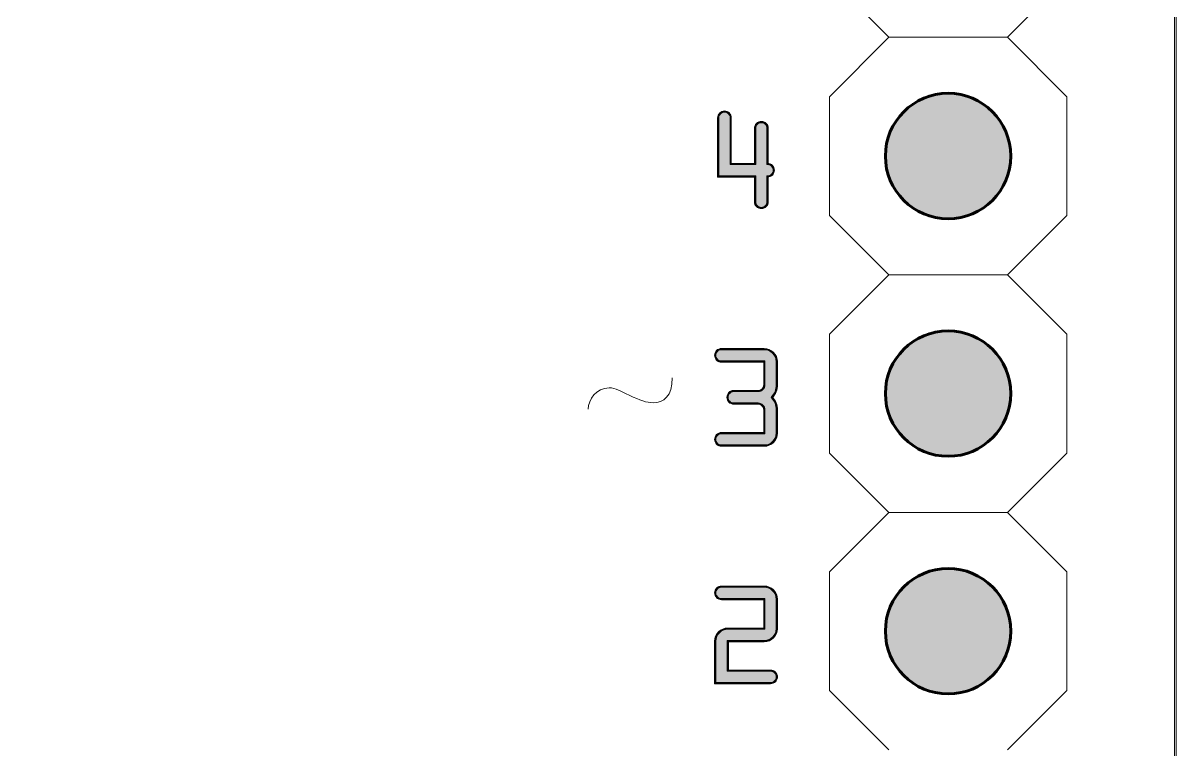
# Model space of a CAD drawing. Header units: inches. Extents: x 3.6 to 56.9, y 3.5 to 76.6.
# Drawn here: x 44.52 to 56.86, y 16.9 to 24.67 of the extents above; entities that cross this region are included whole.
import ezdxf

# ---------------------------------------------------------------- set-up
doc = ezdxf.new("R2010")
doc.units = ezdxf.units.IN
doc.header["$MEASUREMENT"] = 0
for name, color, linetype in [('board', 7, 'Continuous'), ('copper', 7, 'Continuous'), ('mask', 7, 'Continuous'), ('silk', 7, 'Continuous')]:
    doc.layers.add(name, color=color, linetype=linetype)

msp = doc.modelspace()

# ---------------------------------------------------------------- hatches: boundary and pattern name
at = {"layer": 'mask', "true_color": 0xffffff}
h = msp.add_hatch(color=7, dxfattribs=at)
edge = h.paths.add_edge_path()
edge.add_spline(control_points=[(54.414, 22.58), (54.043, 22.58), (53.743, 22.88), (53.743, 23.25), (53.743, 23.62), (54.043, 23.921), (54.414, 23.921), (54.784, 23.921), (55.084, 23.62), (55.084, 23.25), (55.084, 22.88), (54.784, 22.58), (54.414, 22.58)], knot_values=[0, 0, 0, 0, 1, 1, 1, 2, 2, 2, 3, 3, 3, 4, 4, 4, 4], degree=3, periodic=1)
h = msp.add_hatch(color=7, dxfattribs=at)
edge = h.paths.add_edge_path()
edge.add_spline(control_points=[(54.414, 20.04), (54.043, 20.04), (53.743, 20.34), (53.743, 20.711), (53.743, 21.081), (54.043, 21.381), (54.414, 21.381), (54.784, 21.381), (55.084, 21.081), (55.084, 20.711), (55.084, 20.34), (54.784, 20.04), (54.414, 20.04)], knot_values=[0, 0, 0, 0, 1, 1, 1, 2, 2, 2, 3, 3, 3, 4, 4, 4, 4], degree=3, periodic=1)
h = msp.add_hatch(color=7, dxfattribs=at)
edge = h.paths.add_edge_path()
edge.add_spline(control_points=[(54.414, 17.499), (54.043, 17.499), (53.743, 17.799), (53.743, 18.17), (53.743, 18.54), (54.043, 18.84), (54.414, 18.84), (54.784, 18.84), (55.084, 18.54), (55.084, 18.17), (55.084, 17.799), (54.784, 17.499), (54.414, 17.499)], knot_values=[0, 0, 0, 0, 1, 1, 1, 2, 2, 2, 3, 3, 3, 4, 4, 4, 4], degree=3, periodic=1)
at = {"layer": 'silk', "true_color": 0xffffff}
h = msp.add_hatch(color=7, dxfattribs=at)
h.dxf.hatch_style = 2
edge = h.paths.add_edge_path()
edge.add_spline(control_points=[(51.956, 23.038), (51.956, 23.038), (52.35, 23.038), (52.35, 23.038), (52.35, 23.038), (52.357, 23.038), (52.357, 23.038), (52.357, 23.038), (52.357, 23.032), (52.357, 23.032), (52.357, 23.032), (52.357, 22.762), (52.357, 22.762), (52.357, 22.745), (52.362, 22.731), (52.375, 22.719), (52.387, 22.707), (52.401, 22.701), (52.418, 22.701), (52.434, 22.701), (52.447, 22.707), (52.459, 22.719), (52.472, 22.731), (52.477, 22.745), (52.477, 22.762), (52.477, 22.762), (52.477, 23.032), (52.477, 23.032), (52.477, 23.032), (52.477, 23.038), (52.477, 23.038), (52.477, 23.038), (52.484, 23.038), (52.484, 23.038), (52.501, 23.038), (52.514, 23.044), (52.526, 23.056), (52.538, 23.067), (52.543, 23.081), (52.543, 23.098), (52.543, 23.115), (52.538, 23.129), (52.526, 23.141), (52.514, 23.153), (52.501, 23.159), (52.484, 23.159), (52.484, 23.159), (52.477, 23.159), (52.477, 23.159), (52.477, 23.159), (52.477, 23.165), (52.477, 23.165), (52.477, 23.165), (52.477, 23.548), (52.477, 23.548), (52.477, 23.565), (52.472, 23.578), (52.459, 23.59), (52.447, 23.602), (52.434, 23.607), (52.418, 23.607), (52.401, 23.607), (52.387, 23.602), (52.375, 23.59), (52.362, 23.578), (52.357, 23.565), (52.357, 23.548), (52.357, 23.548), (52.357, 23.165), (52.357, 23.165), (52.357, 23.165), (52.357, 23.159), (52.357, 23.159), (52.357, 23.159), (52.35, 23.159), (52.35, 23.159), (52.35, 23.159), (52.09, 23.159), (52.09, 23.159), (52.09, 23.159), (52.083, 23.159), (52.083, 23.159), (52.083, 23.159), (52.083, 23.165), (52.083, 23.165), (52.083, 23.165), (52.083, 23.66), (52.083, 23.66), (52.083, 23.676), (52.078, 23.69), (52.066, 23.702), (52.054, 23.714), (52.041, 23.72), (52.024, 23.72), (52.006, 23.72), (51.993, 23.714), (51.981, 23.702), (51.968, 23.689), (51.963, 23.676), (51.963, 23.66), (51.963, 23.66), (51.963, 23.032), (51.963, 23.032), (51.963, 23.032), (51.956, 23.032), (51.956, 23.032), (51.956, 23.032), (51.956, 23.038), (51.956, 23.038)], knot_values=[0, 0, 0, 0, 1, 1, 1, 2, 2, 2, 3, 3, 3, 4, 4, 4, 5, 5, 5, 6, 6, 6, 7, 7, 7, 8, 8, 8, 9, 9, 9, 10, 10, 10, 11, 11, 11, 12, 12, 12, 13, 13, 13, 14, 14, 14, 15, 15, 15, 16, 16, 16, 17, 17, 17, 18, 18, 18, 19, 19, 19, 20, 20, 20, 21, 21, 21, 22, 22, 22, 23, 23, 23, 24, 24, 24, 25, 25, 25, 26, 26, 26, 27, 27, 27, 28, 28, 28, 29, 29, 29, 30, 30, 30, 31, 31, 31, 32, 32, 32, 33, 33, 33, 34, 34, 34, 35, 35, 35, 36, 36, 36, 36], degree=3, periodic=1)
edge = h.paths.add_edge_path()
edge.add_spline(control_points=[(51.949, 23.032), (51.949, 23.032), (51.949, 23.66), (51.949, 23.66), (51.949, 23.679), (51.957, 23.697), (51.971, 23.711), (51.985, 23.725), (52.004, 23.733), (52.024, 23.733), (52.043, 23.733), (52.062, 23.725), (52.075, 23.711), (52.089, 23.697), (52.096, 23.679), (52.096, 23.66), (52.096, 23.66), (52.096, 23.165), (52.096, 23.165), (52.096, 23.165), (52.09, 23.165), (52.09, 23.165), (52.09, 23.165), (52.09, 23.172), (52.09, 23.172), (52.09, 23.172), (52.35, 23.172), (52.35, 23.172), (52.35, 23.172), (52.35, 23.165), (52.35, 23.165), (52.35, 23.165), (52.344, 23.165), (52.344, 23.165), (52.344, 23.165), (52.344, 23.548), (52.344, 23.548), (52.344, 23.568), (52.351, 23.586), (52.366, 23.599), (52.38, 23.613), (52.398, 23.62), (52.418, 23.62), (52.437, 23.62), (52.455, 23.613), (52.469, 23.599), (52.483, 23.586), (52.491, 23.568), (52.491, 23.548), (52.491, 23.548), (52.491, 23.165), (52.491, 23.165), (52.491, 23.165), (52.484, 23.165), (52.484, 23.165), (52.484, 23.165), (52.484, 23.172), (52.484, 23.172), (52.504, 23.172), (52.522, 23.164), (52.536, 23.15), (52.549, 23.136), (52.557, 23.118), (52.557, 23.098), (52.557, 23.078), (52.549, 23.06), (52.536, 23.046), (52.522, 23.033), (52.504, 23.025), (52.484, 23.025), (52.484, 23.025), (52.484, 23.032), (52.484, 23.032), (52.484, 23.032), (52.491, 23.032), (52.491, 23.032), (52.491, 23.032), (52.491, 22.762), (52.491, 22.762), (52.491, 22.742), (52.483, 22.724), (52.469, 22.71), (52.455, 22.695), (52.437, 22.688), (52.418, 22.688), (52.398, 22.688), (52.38, 22.695), (52.365, 22.71), (52.351, 22.724), (52.344, 22.742), (52.344, 22.762), (52.344, 22.762), (52.344, 23.032), (52.344, 23.032), (52.344, 23.032), (52.35, 23.032), (52.35, 23.032), (52.35, 23.032), (52.35, 23.025), (52.35, 23.025), (52.35, 23.025), (51.956, 23.025), (51.956, 23.025), (51.956, 23.025), (51.949, 23.025), (51.949, 23.025), (51.949, 23.025), (51.949, 23.032), (51.949, 23.032)], knot_values=[0, 0, 0, 0, 1, 1, 1, 2, 2, 2, 3, 3, 3, 4, 4, 4, 5, 5, 5, 6, 6, 6, 7, 7, 7, 8, 8, 8, 9, 9, 9, 10, 10, 10, 11, 11, 11, 12, 12, 12, 13, 13, 13, 14, 14, 14, 15, 15, 15, 16, 16, 16, 17, 17, 17, 18, 18, 18, 19, 19, 19, 20, 20, 20, 21, 21, 21, 22, 22, 22, 23, 23, 23, 24, 24, 24, 25, 25, 25, 26, 26, 26, 27, 27, 27, 28, 28, 28, 29, 29, 29, 30, 30, 30, 31, 31, 31, 32, 32, 32, 33, 33, 33, 34, 34, 34, 35, 35, 35, 36, 36, 36, 36], degree=3, periodic=1)
h = msp.add_hatch(color=7, dxfattribs=at)
h.dxf.hatch_style = 2
edge = h.paths.add_edge_path()
edge.add_spline(control_points=[(51.956, 23.032), (51.956, 23.032), (51.956, 23.66), (51.956, 23.66), (51.956, 23.678), (51.963, 23.693), (51.976, 23.706), (51.989, 23.72), (52.005, 23.726), (52.024, 23.726), (52.042, 23.726), (52.058, 23.72), (52.07, 23.706), (52.083, 23.693), (52.09, 23.678), (52.09, 23.66), (52.09, 23.66), (52.09, 23.165), (52.09, 23.165), (52.09, 23.165), (52.35, 23.165), (52.35, 23.165), (52.35, 23.165), (52.35, 23.548), (52.35, 23.548), (52.35, 23.566), (52.357, 23.582), (52.37, 23.595), (52.383, 23.607), (52.399, 23.614), (52.418, 23.614), (52.435, 23.614), (52.451, 23.607), (52.464, 23.595), (52.477, 23.582), (52.484, 23.566), (52.484, 23.548), (52.484, 23.548), (52.484, 23.165), (52.484, 23.165), (52.502, 23.165), (52.518, 23.159), (52.531, 23.146), (52.544, 23.132), (52.55, 23.116), (52.55, 23.098), (52.55, 23.079), (52.544, 23.064), (52.531, 23.051), (52.518, 23.038), (52.502, 23.032), (52.484, 23.032), (52.484, 23.032), (52.484, 22.762), (52.484, 22.762), (52.484, 22.743), (52.477, 22.727), (52.464, 22.714), (52.451, 22.701), (52.435, 22.694), (52.418, 22.694), (52.399, 22.694), (52.383, 22.701), (52.37, 22.714), (52.357, 22.727), (52.35, 22.743), (52.35, 22.762), (52.35, 22.762), (52.35, 23.032), (52.35, 23.032), (52.35, 23.032), (51.956, 23.032), (51.956, 23.032)], knot_values=[0, 0, 0, 0, 1, 1, 1, 2, 2, 2, 3, 3, 3, 4, 4, 4, 5, 5, 5, 6, 6, 6, 7, 7, 7, 8, 8, 8, 9, 9, 9, 10, 10, 10, 11, 11, 11, 12, 12, 12, 13, 13, 13, 14, 14, 14, 15, 15, 15, 16, 16, 16, 17, 17, 17, 18, 18, 18, 19, 19, 19, 20, 20, 20, 21, 21, 21, 22, 22, 22, 23, 23, 23, 24, 24, 24, 24], degree=3, periodic=1)
h = msp.add_hatch(color=7, dxfattribs=at)
h.dxf.hatch_style = 2
edge = h.paths.add_edge_path()
edge.add_spline(control_points=[(51.931, 20.221), (51.931, 20.204), (51.936, 20.191), (51.948, 20.178), (51.96, 20.166), (51.973, 20.161), (51.99, 20.161), (51.99, 20.161), (52.449, 20.161), (52.449, 20.161), (52.483, 20.161), (52.512, 20.173), (52.538, 20.198), (52.564, 20.224), (52.576, 20.253), (52.576, 20.288), (52.576, 20.288), (52.576, 20.536), (52.576, 20.536), (52.576, 20.586), (52.56, 20.628), (52.525, 20.665), (52.525, 20.665), (52.521, 20.67), (52.521, 20.67), (52.521, 20.67), (52.525, 20.674), (52.525, 20.674), (52.56, 20.711), (52.576, 20.754), (52.576, 20.804), (52.576, 20.804), (52.576, 21.052), (52.576, 21.052), (52.576, 21.087), (52.564, 21.116), (52.538, 21.141), (52.512, 21.167), (52.483, 21.179), (52.449, 21.179), (52.449, 21.179), (51.99, 21.179), (51.99, 21.179), (51.973, 21.179), (51.96, 21.174), (51.948, 21.161), (51.936, 21.149), (51.931, 21.136), (51.931, 21.12), (51.931, 21.102), (51.936, 21.089), (51.948, 21.077), (51.96, 21.064), (51.973, 21.059), (51.99, 21.059), (51.99, 21.059), (52.449, 21.059), (52.449, 21.059), (52.449, 21.059), (52.456, 21.059), (52.456, 21.059), (52.456, 21.059), (52.456, 21.052), (52.456, 21.052), (52.456, 21.052), (52.456, 20.804), (52.456, 20.804), (52.456, 20.785), (52.448, 20.767), (52.434, 20.753), (52.42, 20.738), (52.402, 20.731), (52.382, 20.731), (52.382, 20.731), (52.121, 20.731), (52.121, 20.731), (52.104, 20.731), (52.091, 20.725), (52.079, 20.713), (52.067, 20.701), (52.062, 20.687), (52.062, 20.67), (52.062, 20.653), (52.067, 20.639), (52.079, 20.628), (52.091, 20.616), (52.104, 20.61), (52.121, 20.61), (52.121, 20.61), (52.382, 20.61), (52.382, 20.61), (52.401, 20.61), (52.419, 20.602), (52.434, 20.588), (52.448, 20.573), (52.456, 20.555), (52.456, 20.536), (52.456, 20.536), (52.456, 20.288), (52.456, 20.288), (52.456, 20.288), (52.456, 20.281), (52.456, 20.281), (52.456, 20.281), (52.449, 20.281), (52.449, 20.281), (52.449, 20.281), (51.99, 20.281), (51.99, 20.281), (51.973, 20.281), (51.96, 20.275), (51.948, 20.263), (51.936, 20.251), (51.931, 20.238), (51.931, 20.221)], knot_values=[0, 0, 0, 0, 1, 1, 1, 2, 2, 2, 3, 3, 3, 4, 4, 4, 5, 5, 5, 6, 6, 6, 7, 7, 7, 8, 8, 8, 9, 9, 9, 10, 10, 10, 11, 11, 11, 12, 12, 12, 13, 13, 13, 14, 14, 14, 15, 15, 15, 16, 16, 16, 17, 17, 17, 18, 18, 18, 19, 19, 19, 20, 20, 20, 21, 21, 21, 22, 22, 22, 23, 23, 23, 24, 24, 24, 25, 25, 25, 26, 26, 26, 27, 27, 27, 28, 28, 28, 29, 29, 29, 30, 30, 30, 31, 31, 31, 32, 32, 32, 33, 33, 33, 34, 34, 34, 35, 35, 35, 36, 36, 36, 37, 37, 37, 38, 38, 38, 38], degree=3, periodic=1)
edge = h.paths.add_edge_path()
edge.add_spline(control_points=[(51.918, 20.221), (51.918, 20.24), (51.925, 20.258), (51.939, 20.272), (51.952, 20.287), (51.971, 20.294), (51.99, 20.294), (51.99, 20.294), (52.449, 20.294), (52.449, 20.294), (52.449, 20.294), (52.449, 20.288), (52.449, 20.288), (52.449, 20.288), (52.443, 20.288), (52.443, 20.288), (52.443, 20.288), (52.443, 20.536), (52.443, 20.536), (52.443, 20.553), (52.437, 20.566), (52.424, 20.579), (52.412, 20.591), (52.398, 20.597), (52.382, 20.597), (52.382, 20.597), (52.121, 20.597), (52.121, 20.597), (52.102, 20.597), (52.084, 20.605), (52.07, 20.618), (52.056, 20.632), (52.049, 20.65), (52.049, 20.67), (52.049, 20.69), (52.056, 20.708), (52.07, 20.722), (52.083, 20.736), (52.102, 20.744), (52.121, 20.744), (52.121, 20.744), (52.382, 20.744), (52.382, 20.744), (52.399, 20.744), (52.413, 20.75), (52.425, 20.762), (52.437, 20.774), (52.443, 20.787), (52.443, 20.804), (52.443, 20.804), (52.443, 21.052), (52.443, 21.052), (52.443, 21.052), (52.449, 21.052), (52.449, 21.052), (52.449, 21.052), (52.449, 21.046), (52.449, 21.046), (52.449, 21.046), (51.99, 21.046), (51.99, 21.046), (51.971, 21.046), (51.952, 21.053), (51.939, 21.067), (51.925, 21.082), (51.918, 21.1), (51.918, 21.12), (51.918, 21.139), (51.925, 21.156), (51.939, 21.171), (51.952, 21.185), (51.971, 21.192), (51.99, 21.192), (51.99, 21.192), (52.449, 21.192), (52.449, 21.192), (52.486, 21.192), (52.52, 21.178), (52.547, 21.151), (52.575, 21.124), (52.59, 21.09), (52.59, 21.052), (52.59, 21.052), (52.59, 20.804), (52.59, 20.804), (52.59, 20.751), (52.571, 20.704), (52.535, 20.665), (52.535, 20.665), (52.53, 20.67), (52.53, 20.67), (52.53, 20.67), (52.535, 20.674), (52.535, 20.674), (52.571, 20.636), (52.59, 20.589), (52.59, 20.536), (52.59, 20.536), (52.59, 20.288), (52.59, 20.288), (52.59, 20.25), (52.575, 20.216), (52.547, 20.189), (52.52, 20.162), (52.486, 20.147), (52.449, 20.147), (52.449, 20.147), (51.99, 20.147), (51.99, 20.147), (51.971, 20.147), (51.952, 20.155), (51.939, 20.169), (51.925, 20.183), (51.918, 20.202), (51.918, 20.221)], knot_values=[0, 0, 0, 0, 1, 1, 1, 2, 2, 2, 3, 3, 3, 4, 4, 4, 5, 5, 5, 6, 6, 6, 7, 7, 7, 8, 8, 8, 9, 9, 9, 10, 10, 10, 11, 11, 11, 12, 12, 12, 13, 13, 13, 14, 14, 14, 15, 15, 15, 16, 16, 16, 17, 17, 17, 18, 18, 18, 19, 19, 19, 20, 20, 20, 21, 21, 21, 22, 22, 22, 23, 23, 23, 24, 24, 24, 25, 25, 25, 26, 26, 26, 27, 27, 27, 28, 28, 28, 29, 29, 29, 30, 30, 30, 31, 31, 31, 32, 32, 32, 33, 33, 33, 34, 34, 34, 35, 35, 35, 36, 36, 36, 37, 37, 37, 38, 38, 38, 38], degree=3, periodic=1)
h = msp.add_hatch(color=7, dxfattribs=at)
h.dxf.hatch_style = 2
edge = h.paths.add_edge_path()
edge.add_spline(control_points=[(51.924, 20.221), (51.924, 20.239), (51.931, 20.255), (51.943, 20.268), (51.956, 20.281), (51.972, 20.288), (51.99, 20.288), (51.99, 20.288), (52.449, 20.288), (52.449, 20.288), (52.449, 20.288), (52.449, 20.536), (52.449, 20.536), (52.449, 20.554), (52.443, 20.57), (52.429, 20.583), (52.415, 20.597), (52.4, 20.604), (52.382, 20.604), (52.382, 20.604), (52.121, 20.604), (52.121, 20.604), (52.103, 20.604), (52.087, 20.61), (52.074, 20.623), (52.062, 20.636), (52.055, 20.651), (52.055, 20.67), (52.055, 20.688), (52.062, 20.704), (52.074, 20.718), (52.087, 20.731), (52.103, 20.737), (52.121, 20.737), (52.121, 20.737), (52.382, 20.737), (52.382, 20.737), (52.401, 20.737), (52.416, 20.744), (52.43, 20.757), (52.443, 20.77), (52.449, 20.786), (52.449, 20.804), (52.449, 20.804), (52.449, 21.052), (52.449, 21.052), (52.449, 21.052), (51.99, 21.052), (51.99, 21.052), (51.972, 21.052), (51.956, 21.059), (51.943, 21.072), (51.931, 21.085), (51.924, 21.101), (51.924, 21.12), (51.924, 21.137), (51.931, 21.153), (51.943, 21.166), (51.956, 21.179), (51.972, 21.186), (51.99, 21.186), (51.99, 21.186), (52.449, 21.186), (52.449, 21.186), (52.485, 21.186), (52.516, 21.173), (52.543, 21.146), (52.57, 21.12), (52.583, 21.088), (52.583, 21.052), (52.583, 21.052), (52.583, 20.804), (52.583, 20.804), (52.583, 20.752), (52.565, 20.708), (52.53, 20.67), (52.565, 20.632), (52.583, 20.587), (52.583, 20.536), (52.583, 20.536), (52.583, 20.288), (52.583, 20.288), (52.583, 20.251), (52.57, 20.22), (52.543, 20.194), (52.516, 20.167), (52.485, 20.154), (52.449, 20.154), (52.449, 20.154), (51.99, 20.154), (51.99, 20.154), (51.972, 20.154), (51.956, 20.161), (51.943, 20.174), (51.931, 20.187), (51.924, 20.203), (51.924, 20.221)], knot_values=[0, 0, 0, 0, 1, 1, 1, 2, 2, 2, 3, 3, 3, 4, 4, 4, 5, 5, 5, 6, 6, 6, 7, 7, 7, 8, 8, 8, 9, 9, 9, 10, 10, 10, 11, 11, 11, 12, 12, 12, 13, 13, 13, 14, 14, 14, 15, 15, 15, 16, 16, 16, 17, 17, 17, 18, 18, 18, 19, 19, 19, 20, 20, 20, 21, 21, 21, 22, 22, 22, 23, 23, 23, 24, 24, 24, 25, 25, 25, 26, 26, 26, 27, 27, 27, 28, 28, 28, 29, 29, 29, 30, 30, 30, 31, 31, 31, 32, 32, 32, 32], degree=3, periodic=1)
h = msp.add_hatch(color=7, dxfattribs=at)
h.dxf.hatch_style = 2
edge = h.paths.add_edge_path()
edge.add_spline(control_points=[(51.924, 17.621), (51.924, 17.621), (52.516, 17.621), (52.516, 17.621), (52.533, 17.621), (52.546, 17.626), (52.559, 17.639), (52.571, 17.651), (52.576, 17.664), (52.576, 17.682), (52.576, 17.698), (52.571, 17.711), (52.559, 17.723), (52.546, 17.736), (52.533, 17.741), (52.516, 17.741), (52.516, 17.741), (52.058, 17.741), (52.058, 17.741), (52.058, 17.741), (52.051, 17.741), (52.051, 17.741), (52.051, 17.741), (52.051, 17.748), (52.051, 17.748), (52.051, 17.748), (52.051, 18.064), (52.051, 18.064), (52.051, 18.064), (52.051, 18.071), (52.051, 18.071), (52.051, 18.071), (52.058, 18.071), (52.058, 18.071), (52.058, 18.071), (52.449, 18.071), (52.449, 18.071), (52.484, 18.071), (52.513, 18.083), (52.539, 18.108), (52.564, 18.134), (52.576, 18.162), (52.576, 18.196), (52.576, 18.196), (52.576, 18.512), (52.576, 18.512), (52.576, 18.547), (52.564, 18.576), (52.538, 18.602), (52.512, 18.627), (52.483, 18.639), (52.449, 18.639), (52.449, 18.639), (51.99, 18.639), (51.99, 18.639), (51.973, 18.639), (51.96, 18.634), (51.948, 18.622), (51.936, 18.609), (51.931, 18.596), (51.931, 18.58), (51.931, 18.563), (51.936, 18.549), (51.948, 18.537), (51.96, 18.525), (51.973, 18.519), (51.99, 18.519), (51.99, 18.519), (52.449, 18.519), (52.449, 18.519), (52.449, 18.519), (52.456, 18.519), (52.456, 18.519), (52.456, 18.519), (52.456, 18.512), (52.456, 18.512), (52.456, 18.512), (52.456, 18.196), (52.456, 18.196), (52.456, 18.196), (52.456, 18.19), (52.456, 18.19), (52.456, 18.19), (52.449, 18.19), (52.449, 18.19), (52.449, 18.19), (52.058, 18.19), (52.058, 18.19), (52.023, 18.19), (51.994, 18.178), (51.969, 18.153), (51.943, 18.127), (51.931, 18.099), (51.931, 18.064), (51.931, 18.064), (51.931, 17.614), (51.931, 17.614), (51.931, 17.614), (51.924, 17.614), (51.924, 17.614), (51.924, 17.614), (51.924, 17.621), (51.924, 17.621)], knot_values=[0, 0, 0, 0, 1, 1, 1, 2, 2, 2, 3, 3, 3, 4, 4, 4, 5, 5, 5, 6, 6, 6, 7, 7, 7, 8, 8, 8, 9, 9, 9, 10, 10, 10, 11, 11, 11, 12, 12, 12, 13, 13, 13, 14, 14, 14, 15, 15, 15, 16, 16, 16, 17, 17, 17, 18, 18, 18, 19, 19, 19, 20, 20, 20, 21, 21, 21, 22, 22, 22, 23, 23, 23, 24, 24, 24, 25, 25, 25, 26, 26, 26, 27, 27, 27, 28, 28, 28, 29, 29, 29, 30, 30, 30, 31, 31, 31, 32, 32, 32, 33, 33, 33, 34, 34, 34, 34], degree=3, periodic=1)
edge = h.paths.add_edge_path()
edge.add_spline(control_points=[(51.918, 17.614), (51.918, 17.614), (51.918, 18.064), (51.918, 18.064), (51.918, 18.101), (51.932, 18.135), (51.959, 18.162), (51.987, 18.189), (52.02, 18.203), (52.058, 18.203), (52.058, 18.203), (52.449, 18.203), (52.449, 18.203), (52.449, 18.203), (52.449, 18.196), (52.449, 18.196), (52.449, 18.196), (52.443, 18.196), (52.443, 18.196), (52.443, 18.196), (52.443, 18.512), (52.443, 18.512), (52.443, 18.512), (52.449, 18.512), (52.449, 18.512), (52.449, 18.512), (52.449, 18.506), (52.449, 18.506), (52.449, 18.506), (51.99, 18.506), (51.99, 18.506), (51.971, 18.506), (51.952, 18.513), (51.939, 18.528), (51.925, 18.542), (51.918, 18.56), (51.918, 18.58), (51.918, 18.599), (51.925, 18.617), (51.939, 18.631), (51.952, 18.645), (51.971, 18.653), (51.99, 18.653), (51.99, 18.653), (52.449, 18.653), (52.449, 18.653), (52.486, 18.653), (52.52, 18.638), (52.547, 18.611), (52.575, 18.584), (52.59, 18.55), (52.59, 18.512), (52.59, 18.512), (52.59, 18.196), (52.59, 18.196), (52.59, 18.16), (52.575, 18.126), (52.548, 18.099), (52.521, 18.072), (52.487, 18.057), (52.449, 18.057), (52.449, 18.057), (52.058, 18.057), (52.058, 18.057), (52.058, 18.057), (52.058, 18.064), (52.058, 18.064), (52.058, 18.064), (52.065, 18.064), (52.065, 18.064), (52.065, 18.064), (52.065, 17.748), (52.065, 17.748), (52.065, 17.748), (52.058, 17.748), (52.058, 17.748), (52.058, 17.748), (52.058, 17.754), (52.058, 17.754), (52.058, 17.754), (52.516, 17.754), (52.516, 17.754), (52.535, 17.754), (52.554, 17.747), (52.568, 17.733), (52.582, 17.718), (52.59, 17.701), (52.59, 17.682), (52.59, 17.662), (52.582, 17.643), (52.568, 17.629), (52.554, 17.615), (52.535, 17.608), (52.516, 17.608), (52.516, 17.608), (51.924, 17.608), (51.924, 17.608), (51.924, 17.608), (51.918, 17.608), (51.918, 17.608), (51.918, 17.608), (51.918, 17.614), (51.918, 17.614)], knot_values=[0, 0, 0, 0, 1, 1, 1, 2, 2, 2, 3, 3, 3, 4, 4, 4, 5, 5, 5, 6, 6, 6, 7, 7, 7, 8, 8, 8, 9, 9, 9, 10, 10, 10, 11, 11, 11, 12, 12, 12, 13, 13, 13, 14, 14, 14, 15, 15, 15, 16, 16, 16, 17, 17, 17, 18, 18, 18, 19, 19, 19, 20, 20, 20, 21, 21, 21, 22, 22, 22, 23, 23, 23, 24, 24, 24, 25, 25, 25, 26, 26, 26, 27, 27, 27, 28, 28, 28, 29, 29, 29, 30, 30, 30, 31, 31, 31, 32, 32, 32, 33, 33, 33, 34, 34, 34, 34], degree=3, periodic=1)
h = msp.add_hatch(color=7, dxfattribs=at)
h.dxf.hatch_style = 2
edge = h.paths.add_edge_path()
edge.add_spline(control_points=[(51.924, 17.614), (51.924, 17.614), (51.924, 18.064), (51.924, 18.064), (51.924, 18.1), (51.938, 18.131), (51.964, 18.157), (51.99, 18.183), (52.022, 18.196), (52.058, 18.196), (52.058, 18.196), (52.449, 18.196), (52.449, 18.196), (52.449, 18.196), (52.449, 18.512), (52.449, 18.512), (52.449, 18.512), (51.99, 18.512), (51.99, 18.512), (51.972, 18.512), (51.956, 18.519), (51.943, 18.532), (51.931, 18.546), (51.924, 18.561), (51.924, 18.58), (51.924, 18.598), (51.931, 18.613), (51.943, 18.626), (51.956, 18.639), (51.972, 18.646), (51.99, 18.646), (51.99, 18.646), (52.449, 18.646), (52.449, 18.646), (52.485, 18.646), (52.516, 18.633), (52.543, 18.606), (52.57, 18.58), (52.583, 18.549), (52.583, 18.512), (52.583, 18.512), (52.583, 18.196), (52.583, 18.196), (52.583, 18.161), (52.57, 18.13), (52.543, 18.104), (52.517, 18.077), (52.486, 18.064), (52.449, 18.064), (52.449, 18.064), (52.058, 18.064), (52.058, 18.064), (52.058, 18.064), (52.058, 17.748), (52.058, 17.748), (52.058, 17.748), (52.516, 17.748), (52.516, 17.748), (52.534, 17.748), (52.55, 17.741), (52.563, 17.728), (52.576, 17.715), (52.583, 17.699), (52.583, 17.682), (52.583, 17.663), (52.576, 17.647), (52.563, 17.634), (52.55, 17.621), (52.534, 17.614), (52.516, 17.614), (52.516, 17.614), (51.924, 17.614), (51.924, 17.614)], knot_values=[0, 0, 0, 0, 1, 1, 1, 2, 2, 2, 3, 3, 3, 4, 4, 4, 5, 5, 5, 6, 6, 6, 7, 7, 7, 8, 8, 8, 9, 9, 9, 10, 10, 10, 11, 11, 11, 12, 12, 12, 13, 13, 13, 14, 14, 14, 15, 15, 15, 16, 16, 16, 17, 17, 17, 18, 18, 18, 19, 19, 19, 20, 20, 20, 21, 21, 21, 22, 22, 22, 23, 23, 23, 24, 24, 24, 24], degree=3, periodic=1)

# ---------------------------------------------------------------- linework, layer by layer
at = {"layer": 'board', "color": 7, "lineweight": 20, "true_color": 0xffffff}
msp.add_lwpolyline([(3.636, 60.569), (56.833, 60.569), (56.833, 3.772), (3.636, 3.772), (3.636, 60.569)], dxfattribs=at)
msp.add_open_spline([(56.852, 12.165), (56.852, 12.165), (55.334, 10.643), (55.334, 10.643), (55.334, 10.643), (43.947, 10.643), (43.947, 10.643), (43.947, 10.643), (41.417, 8.109), (41.417, 8.109), (41.417, 8.109), (8.776, 8.109), (8.776, 8.109), (8.776, 8.109), (6.246, 10.643), (6.246, 10.643), (6.246, 10.643), (4.711, 10.643), (4.711, 10.643), (4.219, 10.587), (3.773, 10.94), (3.715, 11.431), (3.707, 11.498), (3.707, 11.571), (3.715, 11.64), (3.715, 11.64), (3.715, 75.509), (3.715, 75.509), (3.657, 76.002), (4.01, 76.448), (4.501, 76.506), (4.571, 76.514), (4.641, 76.514), (4.711, 76.506), (4.711, 76.506), (55.856, 76.506), (55.856, 76.506), (56.349, 76.564), (56.795, 76.21), (56.852, 75.718), (56.86, 75.648), (56.86, 75.578), (56.852, 75.509), (56.852, 75.509), (56.852, 12.165), (56.852, 12.165)], degree=3, knots=[0, 0, 0, 0, 1, 1, 1, 2, 2, 2, 3, 3, 3, 4, 4, 4, 5, 5, 5, 6, 6, 6, 7, 7, 7, 8, 8, 8, 9, 9, 9, 10, 10, 10, 11, 11, 11, 12, 12, 12, 13, 13, 13, 14, 14, 14, 15, 15, 15, 15], dxfattribs=at)
at = {"layer": 'copper', "color": 7, "lineweight": 30, "true_color": 0xffffff}
for points in [[(54.414, 22.58), (54.043, 22.58), (53.743, 22.88), (53.743, 23.25), (53.743, 23.62), (54.043, 23.921), (54.414, 23.921), (54.784, 23.921), (55.084, 23.62), (55.084, 23.25), (55.084, 22.88), (54.784, 22.58), (54.414, 22.58)], [(54.414, 20.04), (54.043, 20.04), (53.743, 20.34), (53.743, 20.711), (53.743, 21.081), (54.043, 21.381), (54.414, 21.381), (54.784, 21.381), (55.084, 21.081), (55.084, 20.711), (55.084, 20.34), (54.784, 20.04), (54.414, 20.04)], [(54.414, 17.499), (54.043, 17.499), (53.743, 17.799), (53.743, 18.17), (53.743, 18.54), (54.043, 18.84), (54.414, 18.84), (54.784, 18.84), (55.084, 18.54), (55.084, 18.17), (55.084, 17.799), (54.784, 17.499), (54.414, 17.499)]]:
    msp.add_open_spline(points, degree=3, knots=[0, 0, 0, 0, 1, 1, 1, 2, 2, 2, 3, 3, 3, 4, 4, 4, 4], dxfattribs=at)
at = {"layer": 'mask', "lineweight": 0}
for points in [[(54.414, 22.58), (54.043, 22.58), (53.743, 22.88), (53.743, 23.25), (53.743, 23.62), (54.043, 23.921), (54.414, 23.921), (54.784, 23.921), (55.084, 23.62), (55.084, 23.25), (55.084, 22.88), (54.784, 22.58), (54.414, 22.58)], [(54.414, 20.04), (54.043, 20.04), (53.743, 20.34), (53.743, 20.711), (53.743, 21.081), (54.043, 21.381), (54.414, 21.381), (54.784, 21.381), (55.084, 21.081), (55.084, 20.711), (55.084, 20.34), (54.784, 20.04), (54.414, 20.04)], [(54.414, 17.499), (54.043, 17.499), (53.743, 17.799), (53.743, 18.17), (53.743, 18.54), (54.043, 18.84), (54.414, 18.84), (54.784, 18.84), (55.084, 18.54), (55.084, 18.17), (55.084, 17.799), (54.784, 17.499), (54.414, 17.499)]]:
    msp.add_open_spline(points, degree=3, knots=[0, 0, 0, 0, 1, 1, 1, 2, 2, 2, 3, 3, 3, 4, 4, 4, 4], dxfattribs=at)
at = {"layer": 'mask', "color": 7, "lineweight": 60, "true_color": 0xffffff}
for points in [[(54.414, 22.58), (54.043, 22.58), (53.743, 22.88), (53.743, 23.25), (53.743, 23.62), (54.043, 23.921), (54.414, 23.921), (54.784, 23.921), (55.084, 23.62), (55.084, 23.25), (55.084, 22.88), (54.784, 22.58), (54.414, 22.58)], [(54.414, 20.04), (54.043, 20.04), (53.743, 20.34), (53.743, 20.711), (53.743, 21.081), (54.043, 21.381), (54.414, 21.381), (54.784, 21.381), (55.084, 21.081), (55.084, 20.711), (55.084, 20.34), (54.784, 20.04), (54.414, 20.04)], [(54.414, 17.499), (54.043, 17.499), (53.743, 17.799), (53.743, 18.17), (53.743, 18.54), (54.043, 18.84), (54.414, 18.84), (54.784, 18.84), (55.084, 18.54), (55.084, 18.17), (55.084, 17.799), (54.784, 17.499), (54.414, 17.499)]]:
    msp.add_open_spline(points, degree=3, knots=[0, 0, 0, 0, 1, 1, 1, 2, 2, 2, 3, 3, 3, 4, 4, 4, 4], dxfattribs=at)
at = {"layer": 'silk', "color": 7, "lineweight": 20, "true_color": 0xffffff}
msp.add_lwpolyline([(3.636, 60.569), (56.833, 60.569), (56.833, 3.772), (3.636, 3.772), (3.636, 60.569)], dxfattribs=at)
at = {"layer": 'silk', "color": 7, "lineweight": 15, "true_color": 0xffffff}
for points in [[(53.779, 24.52), (53.144, 25.155)], [(55.684, 25.155), (55.049, 24.52)], [(53.144, 23.885), (53.779, 24.52)], [(53.779, 24.52), (55.049, 24.52)], [(55.049, 24.52), (55.684, 23.885)], [(53.144, 22.615), (53.144, 23.885)], [(55.684, 23.885), (55.684, 22.615)], [(53.779, 21.98), (53.144, 22.615)], [(55.684, 22.615), (55.049, 21.98)], [(53.144, 21.345), (53.779, 21.98)], [(53.779, 21.98), (55.049, 21.98)], [(55.049, 21.98), (55.684, 21.345)], [(53.144, 20.075), (53.144, 21.345)], [(55.684, 21.345), (55.684, 20.075)], [(53.144, 20.075), (53.779, 19.44)], [(55.049, 19.44), (55.684, 20.075)], [(53.144, 18.805), (53.779, 19.44)], [(53.779, 19.44), (55.049, 19.44)], [(55.049, 19.44), (55.684, 18.805)], [(53.144, 17.535), (53.144, 18.805)], [(55.684, 18.805), (55.684, 17.535)], [(53.779, 16.9), (53.144, 17.535)], [(55.684, 17.535), (55.049, 16.9)]]:
    msp.add_lwpolyline(points, dxfattribs=at)
at = {"layer": 'silk', "lineweight": 0}
for points, knots in [([(54.414, 22.58), (54.043, 22.58), (53.743, 22.88), (53.743, 23.25), (53.743, 23.62), (54.043, 23.921), (54.414, 23.921), (54.784, 23.921), (55.084, 23.62), (55.084, 23.25), (55.084, 22.88), (54.784, 22.58), (54.414, 22.58)], [0, 0, 0, 0, 1, 1, 1, 2, 2, 2, 3, 3, 3, 4, 4, 4, 4]), ([(51.949, 23.032), (51.949, 23.032), (51.949, 23.66), (51.949, 23.66), (51.949, 23.679), (51.957, 23.697), (51.971, 23.711), (51.985, 23.725), (52.004, 23.733), (52.024, 23.733), (52.043, 23.733), (52.062, 23.725), (52.075, 23.711), (52.089, 23.697), (52.096, 23.679), (52.096, 23.66), (52.096, 23.66), (52.096, 23.165), (52.096, 23.165), (52.096, 23.165), (52.09, 23.165), (52.09, 23.165), (52.09, 23.165), (52.09, 23.172), (52.09, 23.172), (52.09, 23.172), (52.35, 23.172), (52.35, 23.172), (52.35, 23.172), (52.35, 23.165), (52.35, 23.165), (52.35, 23.165), (52.344, 23.165), (52.344, 23.165), (52.344, 23.165), (52.344, 23.548), (52.344, 23.548), (52.344, 23.568), (52.351, 23.586), (52.366, 23.599), (52.38, 23.613), (52.398, 23.62), (52.418, 23.62), (52.437, 23.62), (52.455, 23.613), (52.469, 23.599), (52.483, 23.586), (52.491, 23.568), (52.491, 23.548), (52.491, 23.548), (52.491, 23.165), (52.491, 23.165), (52.491, 23.165), (52.484, 23.165), (52.484, 23.165), (52.484, 23.165), (52.484, 23.172), (52.484, 23.172), (52.504, 23.172), (52.522, 23.164), (52.536, 23.15), (52.549, 23.136), (52.557, 23.118), (52.557, 23.098), (52.557, 23.078), (52.549, 23.06), (52.536, 23.046), (52.522, 23.033), (52.504, 23.025), (52.484, 23.025), (52.484, 23.025), (52.484, 23.032), (52.484, 23.032), (52.484, 23.032), (52.491, 23.032), (52.491, 23.032), (52.491, 23.032), (52.491, 22.762), (52.491, 22.762), (52.491, 22.742), (52.483, 22.724), (52.469, 22.71), (52.455, 22.695), (52.437, 22.688), (52.418, 22.688), (52.398, 22.688), (52.38, 22.695), (52.365, 22.71), (52.351, 22.724), (52.344, 22.742), (52.344, 22.762), (52.344, 22.762), (52.344, 23.032), (52.344, 23.032), (52.344, 23.032), (52.35, 23.032), (52.35, 23.032), (52.35, 23.032), (52.35, 23.025), (52.35, 23.025), (52.35, 23.025), (51.956, 23.025), (51.956, 23.025), (51.956, 23.025), (51.949, 23.025), (51.949, 23.025), (51.949, 23.025), (51.949, 23.032), (51.949, 23.032)], [0, 0, 0, 0, 1, 1, 1, 2, 2, 2, 3, 3, 3, 4, 4, 4, 5, 5, 5, 6, 6, 6, 7, 7, 7, 8, 8, 8, 9, 9, 9, 10, 10, 10, 11, 11, 11, 12, 12, 12, 13, 13, 13, 14, 14, 14, 15, 15, 15, 16, 16, 16, 17, 17, 17, 18, 18, 18, 19, 19, 19, 20, 20, 20, 21, 21, 21, 22, 22, 22, 23, 23, 23, 24, 24, 24, 25, 25, 25, 26, 26, 26, 27, 27, 27, 28, 28, 28, 29, 29, 29, 30, 30, 30, 31, 31, 31, 32, 32, 32, 33, 33, 33, 34, 34, 34, 35, 35, 35, 36, 36, 36, 36]), ([(51.956, 23.032), (51.956, 23.032), (51.956, 23.66), (51.956, 23.66), (51.956, 23.678), (51.963, 23.693), (51.976, 23.706), (51.989, 23.72), (52.005, 23.726), (52.024, 23.726), (52.042, 23.726), (52.058, 23.72), (52.07, 23.706), (52.083, 23.693), (52.09, 23.678), (52.09, 23.66), (52.09, 23.66), (52.09, 23.165), (52.09, 23.165), (52.09, 23.165), (52.35, 23.165), (52.35, 23.165), (52.35, 23.165), (52.35, 23.548), (52.35, 23.548), (52.35, 23.566), (52.357, 23.582), (52.37, 23.595), (52.383, 23.607), (52.399, 23.614), (52.418, 23.614), (52.435, 23.614), (52.451, 23.607), (52.464, 23.595), (52.477, 23.582), (52.484, 23.566), (52.484, 23.548), (52.484, 23.548), (52.484, 23.165), (52.484, 23.165), (52.502, 23.165), (52.518, 23.159), (52.531, 23.146), (52.544, 23.132), (52.55, 23.116), (52.55, 23.098), (52.55, 23.079), (52.544, 23.064), (52.531, 23.051), (52.518, 23.038), (52.502, 23.032), (52.484, 23.032), (52.484, 23.032), (52.484, 22.762), (52.484, 22.762), (52.484, 22.743), (52.477, 22.727), (52.464, 22.714), (52.451, 22.701), (52.435, 22.694), (52.418, 22.694), (52.399, 22.694), (52.383, 22.701), (52.37, 22.714), (52.357, 22.727), (52.35, 22.743), (52.35, 22.762), (52.35, 22.762), (52.35, 23.032), (52.35, 23.032), (52.35, 23.032), (51.956, 23.032), (51.956, 23.032)], [0, 0, 0, 0, 1, 1, 1, 2, 2, 2, 3, 3, 3, 4, 4, 4, 5, 5, 5, 6, 6, 6, 7, 7, 7, 8, 8, 8, 9, 9, 9, 10, 10, 10, 11, 11, 11, 12, 12, 12, 13, 13, 13, 14, 14, 14, 15, 15, 15, 16, 16, 16, 17, 17, 17, 18, 18, 18, 19, 19, 19, 20, 20, 20, 21, 21, 21, 22, 22, 22, 23, 23, 23, 24, 24, 24, 24]), ([(51.956, 23.038), (51.956, 23.038), (52.35, 23.038), (52.35, 23.038), (52.35, 23.038), (52.357, 23.038), (52.357, 23.038), (52.357, 23.038), (52.357, 23.032), (52.357, 23.032), (52.357, 23.032), (52.357, 22.762), (52.357, 22.762), (52.357, 22.745), (52.362, 22.731), (52.375, 22.719), (52.387, 22.707), (52.401, 22.701), (52.418, 22.701), (52.434, 22.701), (52.447, 22.707), (52.459, 22.719), (52.472, 22.731), (52.477, 22.745), (52.477, 22.762), (52.477, 22.762), (52.477, 23.032), (52.477, 23.032), (52.477, 23.032), (52.477, 23.038), (52.477, 23.038), (52.477, 23.038), (52.484, 23.038), (52.484, 23.038), (52.501, 23.038), (52.514, 23.044), (52.526, 23.056), (52.538, 23.067), (52.543, 23.081), (52.543, 23.098), (52.543, 23.115), (52.538, 23.129), (52.526, 23.141), (52.514, 23.153), (52.501, 23.159), (52.484, 23.159), (52.484, 23.159), (52.477, 23.159), (52.477, 23.159), (52.477, 23.159), (52.477, 23.165), (52.477, 23.165), (52.477, 23.165), (52.477, 23.548), (52.477, 23.548), (52.477, 23.565), (52.472, 23.578), (52.459, 23.59), (52.447, 23.602), (52.434, 23.607), (52.418, 23.607), (52.401, 23.607), (52.387, 23.602), (52.375, 23.59), (52.362, 23.578), (52.357, 23.565), (52.357, 23.548), (52.357, 23.548), (52.357, 23.165), (52.357, 23.165), (52.357, 23.165), (52.357, 23.159), (52.357, 23.159), (52.357, 23.159), (52.35, 23.159), (52.35, 23.159), (52.35, 23.159), (52.09, 23.159), (52.09, 23.159), (52.09, 23.159), (52.083, 23.159), (52.083, 23.159), (52.083, 23.159), (52.083, 23.165), (52.083, 23.165), (52.083, 23.165), (52.083, 23.66), (52.083, 23.66), (52.083, 23.676), (52.078, 23.69), (52.066, 23.702), (52.054, 23.714), (52.041, 23.72), (52.024, 23.72), (52.006, 23.72), (51.993, 23.714), (51.981, 23.702), (51.968, 23.689), (51.963, 23.676), (51.963, 23.66), (51.963, 23.66), (51.963, 23.032), (51.963, 23.032), (51.963, 23.032), (51.956, 23.032), (51.956, 23.032), (51.956, 23.032), (51.956, 23.038), (51.956, 23.038)], [0, 0, 0, 0, 1, 1, 1, 2, 2, 2, 3, 3, 3, 4, 4, 4, 5, 5, 5, 6, 6, 6, 7, 7, 7, 8, 8, 8, 9, 9, 9, 10, 10, 10, 11, 11, 11, 12, 12, 12, 13, 13, 13, 14, 14, 14, 15, 15, 15, 16, 16, 16, 17, 17, 17, 18, 18, 18, 19, 19, 19, 20, 20, 20, 21, 21, 21, 22, 22, 22, 23, 23, 23, 24, 24, 24, 25, 25, 25, 26, 26, 26, 27, 27, 27, 28, 28, 28, 29, 29, 29, 30, 30, 30, 31, 31, 31, 32, 32, 32, 33, 33, 33, 34, 34, 34, 35, 35, 35, 36, 36, 36, 36]), ([(54.414, 20.04), (54.043, 20.04), (53.743, 20.34), (53.743, 20.711), (53.743, 21.081), (54.043, 21.381), (54.414, 21.381), (54.784, 21.381), (55.084, 21.081), (55.084, 20.711), (55.084, 20.34), (54.784, 20.04), (54.414, 20.04)], [0, 0, 0, 0, 1, 1, 1, 2, 2, 2, 3, 3, 3, 4, 4, 4, 4]), ([(51.918, 20.221), (51.918, 20.24), (51.925, 20.258), (51.939, 20.272), (51.952, 20.287), (51.971, 20.294), (51.99, 20.294), (51.99, 20.294), (52.449, 20.294), (52.449, 20.294), (52.449, 20.294), (52.449, 20.288), (52.449, 20.288), (52.449, 20.288), (52.443, 20.288), (52.443, 20.288), (52.443, 20.288), (52.443, 20.536), (52.443, 20.536), (52.443, 20.553), (52.437, 20.566), (52.424, 20.579), (52.412, 20.591), (52.398, 20.597), (52.382, 20.597), (52.382, 20.597), (52.121, 20.597), (52.121, 20.597), (52.102, 20.597), (52.084, 20.605), (52.07, 20.618), (52.056, 20.632), (52.049, 20.65), (52.049, 20.67), (52.049, 20.69), (52.056, 20.708), (52.07, 20.722), (52.083, 20.736), (52.102, 20.744), (52.121, 20.744), (52.121, 20.744), (52.382, 20.744), (52.382, 20.744), (52.399, 20.744), (52.413, 20.75), (52.425, 20.762), (52.437, 20.774), (52.443, 20.787), (52.443, 20.804), (52.443, 20.804), (52.443, 21.052), (52.443, 21.052), (52.443, 21.052), (52.449, 21.052), (52.449, 21.052), (52.449, 21.052), (52.449, 21.046), (52.449, 21.046), (52.449, 21.046), (51.99, 21.046), (51.99, 21.046), (51.971, 21.046), (51.952, 21.053), (51.939, 21.067), (51.925, 21.082), (51.918, 21.1), (51.918, 21.12), (51.918, 21.139), (51.925, 21.156), (51.939, 21.171), (51.952, 21.185), (51.971, 21.192), (51.99, 21.192), (51.99, 21.192), (52.449, 21.192), (52.449, 21.192), (52.486, 21.192), (52.52, 21.178), (52.547, 21.151), (52.575, 21.124), (52.59, 21.09), (52.59, 21.052), (52.59, 21.052), (52.59, 20.804), (52.59, 20.804), (52.59, 20.751), (52.571, 20.704), (52.535, 20.665), (52.535, 20.665), (52.53, 20.67), (52.53, 20.67), (52.53, 20.67), (52.535, 20.674), (52.535, 20.674), (52.571, 20.636), (52.59, 20.589), (52.59, 20.536), (52.59, 20.536), (52.59, 20.288), (52.59, 20.288), (52.59, 20.25), (52.575, 20.216), (52.547, 20.189), (52.52, 20.162), (52.486, 20.147), (52.449, 20.147), (52.449, 20.147), (51.99, 20.147), (51.99, 20.147), (51.971, 20.147), (51.952, 20.155), (51.939, 20.169), (51.925, 20.183), (51.918, 20.202), (51.918, 20.221)], [0, 0, 0, 0, 1, 1, 1, 2, 2, 2, 3, 3, 3, 4, 4, 4, 5, 5, 5, 6, 6, 6, 7, 7, 7, 8, 8, 8, 9, 9, 9, 10, 10, 10, 11, 11, 11, 12, 12, 12, 13, 13, 13, 14, 14, 14, 15, 15, 15, 16, 16, 16, 17, 17, 17, 18, 18, 18, 19, 19, 19, 20, 20, 20, 21, 21, 21, 22, 22, 22, 23, 23, 23, 24, 24, 24, 25, 25, 25, 26, 26, 26, 27, 27, 27, 28, 28, 28, 29, 29, 29, 30, 30, 30, 31, 31, 31, 32, 32, 32, 33, 33, 33, 34, 34, 34, 35, 35, 35, 36, 36, 36, 37, 37, 37, 38, 38, 38, 38]), ([(51.924, 20.221), (51.924, 20.239), (51.931, 20.255), (51.943, 20.268), (51.956, 20.281), (51.972, 20.288), (51.99, 20.288), (51.99, 20.288), (52.449, 20.288), (52.449, 20.288), (52.449, 20.288), (52.449, 20.536), (52.449, 20.536), (52.449, 20.554), (52.443, 20.57), (52.429, 20.583), (52.415, 20.597), (52.4, 20.604), (52.382, 20.604), (52.382, 20.604), (52.121, 20.604), (52.121, 20.604), (52.103, 20.604), (52.087, 20.61), (52.074, 20.623), (52.062, 20.636), (52.055, 20.651), (52.055, 20.67), (52.055, 20.688), (52.062, 20.704), (52.074, 20.718), (52.087, 20.731), (52.103, 20.737), (52.121, 20.737), (52.121, 20.737), (52.382, 20.737), (52.382, 20.737), (52.401, 20.737), (52.416, 20.744), (52.43, 20.757), (52.443, 20.77), (52.449, 20.786), (52.449, 20.804), (52.449, 20.804), (52.449, 21.052), (52.449, 21.052), (52.449, 21.052), (51.99, 21.052), (51.99, 21.052), (51.972, 21.052), (51.956, 21.059), (51.943, 21.072), (51.931, 21.085), (51.924, 21.101), (51.924, 21.12), (51.924, 21.137), (51.931, 21.153), (51.943, 21.166), (51.956, 21.179), (51.972, 21.186), (51.99, 21.186), (51.99, 21.186), (52.449, 21.186), (52.449, 21.186), (52.485, 21.186), (52.516, 21.173), (52.543, 21.146), (52.57, 21.12), (52.583, 21.088), (52.583, 21.052), (52.583, 21.052), (52.583, 20.804), (52.583, 20.804), (52.583, 20.752), (52.565, 20.708), (52.53, 20.67), (52.565, 20.632), (52.583, 20.587), (52.583, 20.536), (52.583, 20.536), (52.583, 20.288), (52.583, 20.288), (52.583, 20.251), (52.57, 20.22), (52.543, 20.194), (52.516, 20.167), (52.485, 20.154), (52.449, 20.154), (52.449, 20.154), (51.99, 20.154), (51.99, 20.154), (51.972, 20.154), (51.956, 20.161), (51.943, 20.174), (51.931, 20.187), (51.924, 20.203), (51.924, 20.221)], [0, 0, 0, 0, 1, 1, 1, 2, 2, 2, 3, 3, 3, 4, 4, 4, 5, 5, 5, 6, 6, 6, 7, 7, 7, 8, 8, 8, 9, 9, 9, 10, 10, 10, 11, 11, 11, 12, 12, 12, 13, 13, 13, 14, 14, 14, 15, 15, 15, 16, 16, 16, 17, 17, 17, 18, 18, 18, 19, 19, 19, 20, 20, 20, 21, 21, 21, 22, 22, 22, 23, 23, 23, 24, 24, 24, 25, 25, 25, 26, 26, 26, 27, 27, 27, 28, 28, 28, 29, 29, 29, 30, 30, 30, 31, 31, 31, 32, 32, 32, 32]), ([(51.931, 20.221), (51.931, 20.204), (51.936, 20.191), (51.948, 20.178), (51.96, 20.166), (51.973, 20.161), (51.99, 20.161), (51.99, 20.161), (52.449, 20.161), (52.449, 20.161), (52.483, 20.161), (52.512, 20.173), (52.538, 20.198), (52.564, 20.224), (52.576, 20.253), (52.576, 20.288), (52.576, 20.288), (52.576, 20.536), (52.576, 20.536), (52.576, 20.586), (52.56, 20.628), (52.525, 20.665), (52.525, 20.665), (52.521, 20.67), (52.521, 20.67), (52.521, 20.67), (52.525, 20.674), (52.525, 20.674), (52.56, 20.711), (52.576, 20.754), (52.576, 20.804), (52.576, 20.804), (52.576, 21.052), (52.576, 21.052), (52.576, 21.087), (52.564, 21.116), (52.538, 21.141), (52.512, 21.167), (52.483, 21.179), (52.449, 21.179), (52.449, 21.179), (51.99, 21.179), (51.99, 21.179), (51.973, 21.179), (51.96, 21.174), (51.948, 21.161), (51.936, 21.149), (51.931, 21.136), (51.931, 21.12), (51.931, 21.102), (51.936, 21.089), (51.948, 21.077), (51.96, 21.064), (51.973, 21.059), (51.99, 21.059), (51.99, 21.059), (52.449, 21.059), (52.449, 21.059), (52.449, 21.059), (52.456, 21.059), (52.456, 21.059), (52.456, 21.059), (52.456, 21.052), (52.456, 21.052), (52.456, 21.052), (52.456, 20.804), (52.456, 20.804), (52.456, 20.785), (52.448, 20.767), (52.434, 20.753), (52.42, 20.738), (52.402, 20.731), (52.382, 20.731), (52.382, 20.731), (52.121, 20.731), (52.121, 20.731), (52.104, 20.731), (52.091, 20.725), (52.079, 20.713), (52.067, 20.701), (52.062, 20.687), (52.062, 20.67), (52.062, 20.653), (52.067, 20.639), (52.079, 20.628), (52.091, 20.616), (52.104, 20.61), (52.121, 20.61), (52.121, 20.61), (52.382, 20.61), (52.382, 20.61), (52.401, 20.61), (52.419, 20.602), (52.434, 20.588), (52.448, 20.573), (52.456, 20.555), (52.456, 20.536), (52.456, 20.536), (52.456, 20.288), (52.456, 20.288), (52.456, 20.288), (52.456, 20.281), (52.456, 20.281), (52.456, 20.281), (52.449, 20.281), (52.449, 20.281), (52.449, 20.281), (51.99, 20.281), (51.99, 20.281), (51.973, 20.281), (51.96, 20.275), (51.948, 20.263), (51.936, 20.251), (51.931, 20.238), (51.931, 20.221)], [0, 0, 0, 0, 1, 1, 1, 2, 2, 2, 3, 3, 3, 4, 4, 4, 5, 5, 5, 6, 6, 6, 7, 7, 7, 8, 8, 8, 9, 9, 9, 10, 10, 10, 11, 11, 11, 12, 12, 12, 13, 13, 13, 14, 14, 14, 15, 15, 15, 16, 16, 16, 17, 17, 17, 18, 18, 18, 19, 19, 19, 20, 20, 20, 21, 21, 21, 22, 22, 22, 23, 23, 23, 24, 24, 24, 25, 25, 25, 26, 26, 26, 27, 27, 27, 28, 28, 28, 29, 29, 29, 30, 30, 30, 31, 31, 31, 32, 32, 32, 33, 33, 33, 34, 34, 34, 35, 35, 35, 36, 36, 36, 37, 37, 37, 38, 38, 38, 38]), ([(54.414, 17.499), (54.043, 17.499), (53.743, 17.799), (53.743, 18.17), (53.743, 18.54), (54.043, 18.84), (54.414, 18.84), (54.784, 18.84), (55.084, 18.54), (55.084, 18.17), (55.084, 17.799), (54.784, 17.499), (54.414, 17.499)], [0, 0, 0, 0, 1, 1, 1, 2, 2, 2, 3, 3, 3, 4, 4, 4, 4]), ([(51.918, 17.614), (51.918, 17.614), (51.918, 18.064), (51.918, 18.064), (51.918, 18.101), (51.932, 18.135), (51.959, 18.162), (51.987, 18.189), (52.02, 18.203), (52.058, 18.203), (52.058, 18.203), (52.449, 18.203), (52.449, 18.203), (52.449, 18.203), (52.449, 18.196), (52.449, 18.196), (52.449, 18.196), (52.443, 18.196), (52.443, 18.196), (52.443, 18.196), (52.443, 18.512), (52.443, 18.512), (52.443, 18.512), (52.449, 18.512), (52.449, 18.512), (52.449, 18.512), (52.449, 18.506), (52.449, 18.506), (52.449, 18.506), (51.99, 18.506), (51.99, 18.506), (51.971, 18.506), (51.952, 18.513), (51.939, 18.528), (51.925, 18.542), (51.918, 18.56), (51.918, 18.58), (51.918, 18.599), (51.925, 18.617), (51.939, 18.631), (51.952, 18.645), (51.971, 18.653), (51.99, 18.653), (51.99, 18.653), (52.449, 18.653), (52.449, 18.653), (52.486, 18.653), (52.52, 18.638), (52.547, 18.611), (52.575, 18.584), (52.59, 18.55), (52.59, 18.512), (52.59, 18.512), (52.59, 18.196), (52.59, 18.196), (52.59, 18.16), (52.575, 18.126), (52.548, 18.099), (52.521, 18.072), (52.487, 18.057), (52.449, 18.057), (52.449, 18.057), (52.058, 18.057), (52.058, 18.057), (52.058, 18.057), (52.058, 18.064), (52.058, 18.064), (52.058, 18.064), (52.065, 18.064), (52.065, 18.064), (52.065, 18.064), (52.065, 17.748), (52.065, 17.748), (52.065, 17.748), (52.058, 17.748), (52.058, 17.748), (52.058, 17.748), (52.058, 17.754), (52.058, 17.754), (52.058, 17.754), (52.516, 17.754), (52.516, 17.754), (52.535, 17.754), (52.554, 17.747), (52.568, 17.733), (52.582, 17.718), (52.59, 17.701), (52.59, 17.682), (52.59, 17.662), (52.582, 17.643), (52.568, 17.629), (52.554, 17.615), (52.535, 17.608), (52.516, 17.608), (52.516, 17.608), (51.924, 17.608), (51.924, 17.608), (51.924, 17.608), (51.918, 17.608), (51.918, 17.608), (51.918, 17.608), (51.918, 17.614), (51.918, 17.614)], [0, 0, 0, 0, 1, 1, 1, 2, 2, 2, 3, 3, 3, 4, 4, 4, 5, 5, 5, 6, 6, 6, 7, 7, 7, 8, 8, 8, 9, 9, 9, 10, 10, 10, 11, 11, 11, 12, 12, 12, 13, 13, 13, 14, 14, 14, 15, 15, 15, 16, 16, 16, 17, 17, 17, 18, 18, 18, 19, 19, 19, 20, 20, 20, 21, 21, 21, 22, 22, 22, 23, 23, 23, 24, 24, 24, 25, 25, 25, 26, 26, 26, 27, 27, 27, 28, 28, 28, 29, 29, 29, 30, 30, 30, 31, 31, 31, 32, 32, 32, 33, 33, 33, 34, 34, 34, 34]), ([(51.924, 17.614), (51.924, 17.614), (51.924, 18.064), (51.924, 18.064), (51.924, 18.1), (51.938, 18.131), (51.964, 18.157), (51.99, 18.183), (52.022, 18.196), (52.058, 18.196), (52.058, 18.196), (52.449, 18.196), (52.449, 18.196), (52.449, 18.196), (52.449, 18.512), (52.449, 18.512), (52.449, 18.512), (51.99, 18.512), (51.99, 18.512), (51.972, 18.512), (51.956, 18.519), (51.943, 18.532), (51.931, 18.546), (51.924, 18.561), (51.924, 18.58), (51.924, 18.598), (51.931, 18.613), (51.943, 18.626), (51.956, 18.639), (51.972, 18.646), (51.99, 18.646), (51.99, 18.646), (52.449, 18.646), (52.449, 18.646), (52.485, 18.646), (52.516, 18.633), (52.543, 18.606), (52.57, 18.58), (52.583, 18.549), (52.583, 18.512), (52.583, 18.512), (52.583, 18.196), (52.583, 18.196), (52.583, 18.161), (52.57, 18.13), (52.543, 18.104), (52.517, 18.077), (52.486, 18.064), (52.449, 18.064), (52.449, 18.064), (52.058, 18.064), (52.058, 18.064), (52.058, 18.064), (52.058, 17.748), (52.058, 17.748), (52.058, 17.748), (52.516, 17.748), (52.516, 17.748), (52.534, 17.748), (52.55, 17.741), (52.563, 17.728), (52.576, 17.715), (52.583, 17.699), (52.583, 17.682), (52.583, 17.663), (52.576, 17.647), (52.563, 17.634), (52.55, 17.621), (52.534, 17.614), (52.516, 17.614), (52.516, 17.614), (51.924, 17.614), (51.924, 17.614)], [0, 0, 0, 0, 1, 1, 1, 2, 2, 2, 3, 3, 3, 4, 4, 4, 5, 5, 5, 6, 6, 6, 7, 7, 7, 8, 8, 8, 9, 9, 9, 10, 10, 10, 11, 11, 11, 12, 12, 12, 13, 13, 13, 14, 14, 14, 15, 15, 15, 16, 16, 16, 17, 17, 17, 18, 18, 18, 19, 19, 19, 20, 20, 20, 21, 21, 21, 22, 22, 22, 23, 23, 23, 24, 24, 24, 24]), ([(51.924, 17.621), (51.924, 17.621), (52.516, 17.621), (52.516, 17.621), (52.533, 17.621), (52.546, 17.626), (52.559, 17.639), (52.571, 17.651), (52.576, 17.664), (52.576, 17.682), (52.576, 17.698), (52.571, 17.711), (52.559, 17.723), (52.546, 17.736), (52.533, 17.741), (52.516, 17.741), (52.516, 17.741), (52.058, 17.741), (52.058, 17.741), (52.058, 17.741), (52.051, 17.741), (52.051, 17.741), (52.051, 17.741), (52.051, 17.748), (52.051, 17.748), (52.051, 17.748), (52.051, 18.064), (52.051, 18.064), (52.051, 18.064), (52.051, 18.071), (52.051, 18.071), (52.051, 18.071), (52.058, 18.071), (52.058, 18.071), (52.058, 18.071), (52.449, 18.071), (52.449, 18.071), (52.484, 18.071), (52.513, 18.083), (52.539, 18.108), (52.564, 18.134), (52.576, 18.162), (52.576, 18.196), (52.576, 18.196), (52.576, 18.512), (52.576, 18.512), (52.576, 18.547), (52.564, 18.576), (52.538, 18.602), (52.512, 18.627), (52.483, 18.639), (52.449, 18.639), (52.449, 18.639), (51.99, 18.639), (51.99, 18.639), (51.973, 18.639), (51.96, 18.634), (51.948, 18.622), (51.936, 18.609), (51.931, 18.596), (51.931, 18.58), (51.931, 18.563), (51.936, 18.549), (51.948, 18.537), (51.96, 18.525), (51.973, 18.519), (51.99, 18.519), (51.99, 18.519), (52.449, 18.519), (52.449, 18.519), (52.449, 18.519), (52.456, 18.519), (52.456, 18.519), (52.456, 18.519), (52.456, 18.512), (52.456, 18.512), (52.456, 18.512), (52.456, 18.196), (52.456, 18.196), (52.456, 18.196), (52.456, 18.19), (52.456, 18.19), (52.456, 18.19), (52.449, 18.19), (52.449, 18.19), (52.449, 18.19), (52.058, 18.19), (52.058, 18.19), (52.023, 18.19), (51.994, 18.178), (51.969, 18.153), (51.943, 18.127), (51.931, 18.099), (51.931, 18.064), (51.931, 18.064), (51.931, 17.614), (51.931, 17.614), (51.931, 17.614), (51.924, 17.614), (51.924, 17.614), (51.924, 17.614), (51.924, 17.621), (51.924, 17.621)], [0, 0, 0, 0, 1, 1, 1, 2, 2, 2, 3, 3, 3, 4, 4, 4, 5, 5, 5, 6, 6, 6, 7, 7, 7, 8, 8, 8, 9, 9, 9, 10, 10, 10, 11, 11, 11, 12, 12, 12, 13, 13, 13, 14, 14, 14, 15, 15, 15, 16, 16, 16, 17, 17, 17, 18, 18, 18, 19, 19, 19, 20, 20, 20, 21, 21, 21, 22, 22, 22, 23, 23, 23, 24, 24, 24, 25, 25, 25, 26, 26, 26, 27, 27, 27, 28, 28, 28, 29, 29, 29, 30, 30, 30, 31, 31, 31, 32, 32, 32, 33, 33, 33, 34, 34, 34, 34])]:
    msp.add_open_spline(points, degree=3, knots=knots, dxfattribs=at)
at = {"layer": 'silk', "color": 18, "lineweight": 60, "true_color": 0x000000}
for points in [[(54.414, 22.58), (54.043, 22.58), (53.743, 22.88), (53.743, 23.25), (53.743, 23.62), (54.043, 23.921), (54.414, 23.921), (54.784, 23.921), (55.084, 23.62), (55.084, 23.25), (55.084, 22.88), (54.784, 22.58), (54.414, 22.58)], [(54.414, 20.04), (54.043, 20.04), (53.743, 20.34), (53.743, 20.711), (53.743, 21.081), (54.043, 21.381), (54.414, 21.381), (54.784, 21.381), (55.084, 21.081), (55.084, 20.711), (55.084, 20.34), (54.784, 20.04), (54.414, 20.04)], [(54.414, 17.499), (54.043, 17.499), (53.743, 17.799), (53.743, 18.17), (53.743, 18.54), (54.043, 18.84), (54.414, 18.84), (54.784, 18.84), (55.084, 18.54), (55.084, 18.17), (55.084, 17.799), (54.784, 17.499), (54.414, 17.499)]]:
    msp.add_open_spline(points, degree=3, knots=[0, 0, 0, 0, 1, 1, 1, 2, 2, 2, 3, 3, 3, 4, 4, 4, 4], dxfattribs=at)
at = {"layer": 'silk', "color": 7, "lineweight": 18, "true_color": 0xffffff}
msp.add_open_spline([(51.462, 20.88), (51.471, 20.682), (51.368, 20.613), (51.259, 20.613), (51.188, 20.613), (51.125, 20.636), (51.003, 20.693), (50.92, 20.732), (50.854, 20.772), (50.791, 20.772), (50.648, 20.772), (50.569, 20.647), (50.565, 20.543)], degree=3, knots=[0, 0, 0, 0, 1, 1, 1, 2, 2, 2, 3, 3, 3, 4, 4, 4, 4], dxfattribs=at)

doc.saveas('drawing.dxf')
